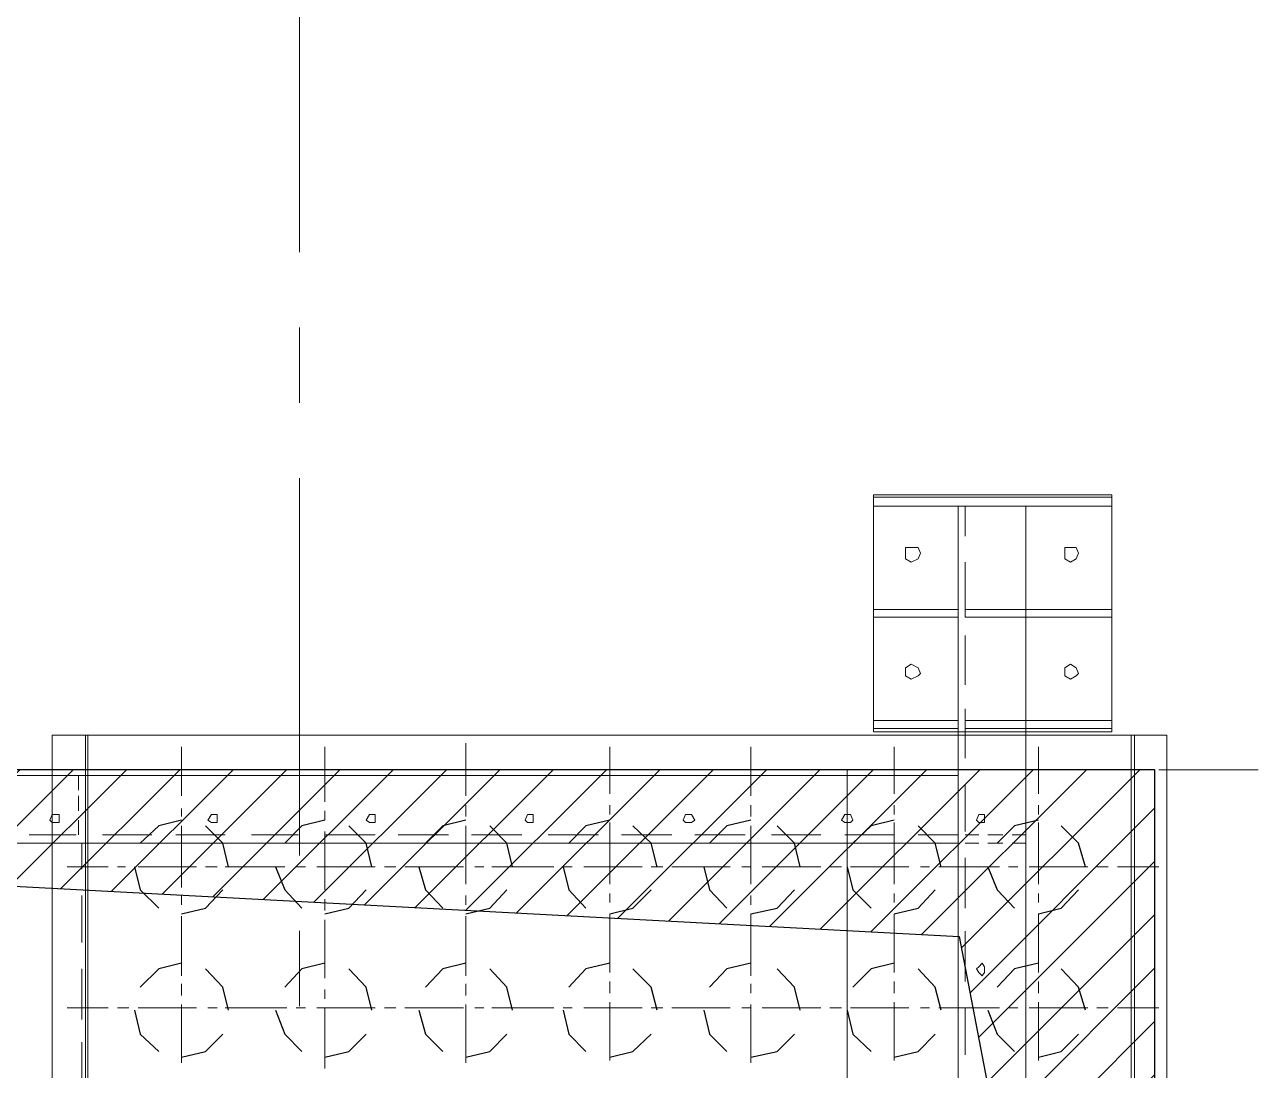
# Model space of a CAD drawing. Header units: millimetres. Extents: x 3220 to 226993, y 817 to 176024.
# Drawn here: x 31453 to 33011, y 122196 to 123516 of the extents above; entities that cross this region are included whole.
import ezdxf

# ---------------------------------------------------------------- set-up
doc = ezdxf.new("R2010")
doc.units = ezdxf.units.MM
doc.linetypes.add('AXES', pattern=[50.8, 31.75, -6.35, 6.35, -6.35])
doc.layers.add('Axe', color=1, linetype='AXES', lineweight=9)

# ---------------------------------------------------------------- blocks, each defined once
blk = doc.blocks.new("SYST7ME D'AXE")
at = {"layer": 'Axe', "ltscale": 15}
blk.add_line((6000, 18500), (6000, -6500), dxfattribs=at)
blk = doc.blocks.new('Level +8 m')
h = blk.add_hatch()
h.set_pattern_fill('ANSI31', color=256, scale=15)
h.set_pattern_definition([(45, (1480, 0), (-33.67596, 33.67596), [])])
h.paths.add_polyline_path([(7080, -9000), (6936.4, -9000), (7080, -9750)])
h.paths.add_polyline_path([(7080, -8250), (4480, -8250), (3000, -8256.4), (6833.1, -8460.7), (6936.4, -9000), (7080, -9000)])
h.paths.add_polyline_path([(4480, -8250), (2880, -8250), (3000, -8256.4)])
blk.add_lwpolyline([(2880, -9750), (7080, -9750), (7080, -8250), (2880, -8250)], close=True)
blk.add_lwpolyline([(2880, -8250), (6833.1, -8460.7), (7080, -9750)])
blk.add_blockref("SYST7ME D'AXE", (0, -18000))
blk = doc.blocks.new('ligne broyeur T')
at = {"color": 11, "linetype": 'Continuous', "lineweight": 9, "true_color": 0x00000b}
for points in [[(-752.2, 1582.6), (-752.2, 1708.4)], [(-752.2, 1393.1), (-752.2, 1518.9)], [(-752.2, 1207.9), (-752.2, 1329.4)], [(-752.2, 1189.1), (747.9, 1189.1)], [(-752.2, 1018.4), (-752.2, 1144.2)], [(-752.2, 830.3), (-752.2, 956.2)], [(-752.2, 645.2), (-752.2, 771)], [(-752.2, 455.7), (-752.2, 581.5)], [(-752.2, 270.5), (-752.2, 393.5)]]:
    blk.add_lwpolyline(points, dxfattribs=at)
at = {"color": 7, "linetype": 'Continuous', "lineweight": 15, "true_color": 0x000007}
for points in [[(795.6, 1592.7), (-795.6, 1592.7), (-795.6, 1592.7)], [(-795.6, 1592.7), (-795.6, 185.2), (-795.6, 185.2)], [(-800, 1329.4), (-800, 1414.8), (-800, 1414.8)], [(795.6, 185.2), (-795.6, 185.2), (-795.6, 185.2)]]:
    blk.add_lwpolyline(points, dxfattribs=at)
at = {"color": 1, "linetype": 'Continuous', "lineweight": 5, "true_color": 0x000001}
for points in [[(-629.3, 1530.5), (-629.3, 1582.6), (-629.3, 1582.6)], [(-451.3, 1530.5), (-451.3, 1582.6), (-451.3, 1582.6)], [(-629.3, 1504.4), (-629.3, 1518.9)], [(-451.3, 1504.4), (-451.3, 1518.9)], [(-629.3, 1419.1), (-629.3, 1492.9)], [(-451.3, 1419.1), (-451.3, 1492.9)], [(-721.8, 1430.7), (-781.2, 1430.7), (-781.2, 1430.7)], [(-695.8, 1430.7), (-707.4, 1430.7)], [(-607.6, 1430.7), (-685.7, 1430.7)], [(-584.4, 1430.7), (-596, 1430.7)], [(-496.2, 1430.7), (-570, 1430.7)], [(-470.1, 1430.7), (-484.6, 1430.7)], [(-384.8, 1430.7), (-458.6, 1430.7)], [(-629.3, 1393.1), (-629.3, 1404.6)], [(-451.3, 1393.1), (-451.3, 1404.6)], [(-629.3, 1304.8), (-629.3, 1381.5)], [(-451.3, 1304.8), (-451.3, 1381.5)], [(-629.3, 1281.7), (-629.3, 1293.2)], [(-451.3, 1281.7), (-451.3, 1293.2)], [(-629.3, 1193.4), (-629.3, 1267.2)], [(-451.3, 1193.4), (-451.3, 1267.2)], [(-721.8, 1248.4), (-781.2, 1248.4), (-781.2, 1248.4)], [(-695.8, 1248.4), (-707.4, 1248.4)], [(-607.6, 1248.4), (-685.7, 1248.4)], [(-584.4, 1248.4), (-596, 1248.4)], [(-496.2, 1248.4), (-570, 1248.4)], [(-470.1, 1248.4), (-484.6, 1248.4)], [(-384.8, 1248.4), (-458.6, 1248.4)], [(-629.3, 1167.4), (-629.3, 1181.9)], [(-451.3, 1167.4), (-451.3, 1181.9)], [(-629.3, 1082), (-629.3, 1155.8)], [(-451.3, 1082), (-451.3, 1155.8)], [(-719, 1067.6), (-781.2, 1067.6), (-781.2, 1067.6)], [(-692.9, 1067.6), (-707.4, 1067.6)], [(-607.6, 1067.6), (-681.3, 1067.6)], [(-629.3, 1056), (-629.3, 1067.6)], [(-581.5, 1067.6), (-593.1, 1067.6)], [(-491.8, 1067.6), (-570, 1067.6)], [(-470.1, 1067.6), (-481.7, 1067.6)], [(-381.9, 1067.6), (-455.7, 1067.6)], [(-451.3, 1056), (-451.3, 1067.6)], [(-629.3, 967.8), (-629.3, 1041.5)], [(-451.3, 967.8), (-451.3, 1041.5)], [(-629.3, 941.7), (-629.3, 956.2)], [(-451.3, 941.7), (-451.3, 956.2)], [(-629.3, 856.4), (-629.3, 930.2)], [(-451.3, 856.4), (-451.3, 930.2)], [(-721.8, 889.6), (-781.2, 889.6), (-781.2, 889.6)], [(-695.8, 889.6), (-707.4, 889.6)], [(-607.6, 889.6), (-685.7, 889.6)], [(-584.4, 889.6), (-596, 889.6)], [(-496.2, 889.6), (-570, 889.6)], [(-470.1, 889.6), (-484.6, 889.6)], [(-384.8, 889.6), (-458.6, 889.6)], [(-629.3, 830.3), (-629.3, 841.9)], [(-451.3, 830.3), (-451.3, 841.9)], [(-629.3, 740.6), (-629.3, 818.8)], [(-451.3, 740.6), (-451.3, 818.8)], [(-629.3, 719), (-629.3, 730.5)], [(-451.3, 719), (-451.3, 730.5)], [(-719, 707.4), (-785.5, 707.4), (-785.5, 707.4)], [(-692.9, 707.4), (-707.4, 707.4)], [(-607.6, 707.4), (-681.3, 707.4)], [(-629.3, 630.7), (-629.3, 704.5)], [(-581.5, 707.4), (-593.1, 707.4)], [(-491.8, 707.4), (-567.1, 707.4)], [(-467.2, 707.4), (-481.7, 707.4)], [(-381.9, 707.4), (-455.7, 707.4)], [(-451.3, 630.7), (-451.3, 704.5)], [(-629.3, 604.7), (-629.3, 619.1)], [(-451.3, 604.7), (-451.3, 619.1)], [(-629.3, 519.3), (-629.3, 593.1)], [(-451.3, 519.3), (-451.3, 593.1)], [(-711.7, 529.4), (-781.2, 529.4), (-781.2, 529.4)], [(-688.6, 529.4), (-700.1, 529.4)], [(-600.3, 529.4), (-674.1, 529.4)], [(-574.3, 529.4), (-588.8, 529.4)], [(-488.9, 529.4), (-562.7, 529.4)], [(-462.9, 529.4), (-474.5, 529.4)], [(-374.7, 529.4), (-451.3, 529.4)], [(-629.3, 493.3), (-629.3, 504.9)], [(-451.3, 493.3), (-451.3, 504.9)], [(-629.3, 403.6), (-629.3, 478.8)], [(-451.3, 403.6), (-451.3, 481.7)], [(-629.3, 379), (-629.3, 393.5)], [(-451.3, 381.9), (-451.3, 393.5)], [(-629.3, 293.7), (-629.3, 367.4)], [(-451.3, 293.7), (-451.3, 367.4)], [(-719, 348.6), (-781.2, 348.6), (-781.2, 348.6)], [(-692.9, 348.6), (-703, 348.6)], [(-603.2, 348.6), (-681.3, 348.6)], [(-581.5, 348.6), (-593.1, 348.6)], [(-491.8, 348.6), (-567.1, 348.6)], [(-467.2, 348.6), (-481.7, 348.6)], [(-381.9, 348.6), (-455.7, 348.6)], [(-451.3, 267.6), (-451.3, 282.1)], [(-629.3, 267.6), (-629.3, 277.7)], [(-629.3, 204), (-629.3, 256)], [(-451.3, 204), (-451.3, 256)]]:
    blk.add_lwpolyline(points, dxfattribs=at)
at = {"color": 7, "linetype": 'Continuous', "lineweight": 5, "true_color": 0x000007}
for points in [[(795.6, 1552.2), (-795.6, 1552.2)], [(795.6, 1547.8), (-795.6, 1547.8)], [(-752.2, 1547.8), (-752.2, 230)], [(-752.2, 1547.8), (-752.2, 230), (-752.2, 230)], [(-1084.9, 1329.4), (-1084.9, 1414.8)], [(1084.9, 1414.8), (-1084.9, 1414.8)], [(-669.8, 1414.8), (-669.8, 1397.4)], [(-659.6, 1414.8), (-659.6, 1397.4)], [(-669.8, 1385.8), (-669.8, 1367)], [(-659.6, 1385.8), (-659.6, 1367)], [(-669.8, 1355.4), (-669.8, 1338.1), (-669.8, 1338.1)], [(-659.6, 1355.4), (-659.6, 1338.1), (-659.6, 1338.1)], [(-1047.3, 1338.1), (-1084.9, 1338.1), (-1084.9, 1338.1)], [(1084.9, 1329.4), (-1084.9, 1329.4)], [(-951.8, 1338.1), (-1014.1, 1338.1)], [(-859.3, 1338.1), (-921.5, 1338.1)], [(-766.7, 1338.1), (-828.9, 1338.1)], [(-745, -2550.3), (-745, 1329.4)], [(-674.1, 1338.1), (-733.4, 1338.1)], [(-669.8, 1278.8), (-669.8, 1329.4), (-669.8, 1329.4)], [(-659.6, -2550.3), (-659.6, 1329.4)], [(-577.2, 1338.1), (-640.8, 1338.1)], [(-484.6, 1338.1), (-548.3, 1338.1)], [(-392, 1338.1), (-451.3, 1338.1)], [(-669.8, 1186.2), (-669.8, 1248.4)], [(-669.8, 1093.6), (-669.8, 1155.8)], [(-669.8, 996.7), (-669.8, 1060.3)], [(-669.8, 904.1), (-669.8, 967.8)], [(-669.8, 811.5), (-669.8, 875.2)], [(-669.8, 714.6), (-669.8, 778.3)], [(-669.8, 622), (-669.8, 685.7)], [(-669.8, 529.4), (-669.8, 593.1)], [(-669.8, 436.9), (-669.8, 496.2)], [(-669.8, 341.4), (-669.8, 403.6)], [(-669.8, 248.8), (-669.8, 311)], [(795.6, 230), (-795.6, 230)], [(795.6, 227.1), (-795.6, 227.1), (-795.6, 227.1)], [(-726.2, 230), (-745, 230), (-745, 230)], [(-726.2, 218.4), (-745, 218.4), (-745, 218.4)], [(-700.1, 230), (-719, 230)], [(-700.1, 218.4), (-719, 218.4)], [(-669.8, 230), (-688.6, 230)], [(-669.8, 218.4), (-688.6, 218.4)], [(659.6, 230), (-659.6, 230), (-659.6, 230)], [(-626.4, 222.8), (-659.6, 222.8), (-659.6, 222.8)], [(-533.8, 222.8), (-593.1, 222.8)], [(-436.9, 222.8), (-500.5, 222.8)], [(-344.3, 222.8), (-407.9, 222.8)], [(-669.8, 156.2), (-669.8, 215.5)]]:
    blk.add_lwpolyline(points, dxfattribs=at)
at = {"color": 7, "linetype": 'Continuous', "lineweight": 20, "true_color": 0x000007}
blk.add_lwpolyline([(-800, 1222.4), (-800, 1523.2), (-1099.4, 1523.2), (-1099.4, 1222.4)], close=True, dxfattribs=at)
at = {"color": 1, "linetype": 'Continuous', "lineweight": 5, "true_color": 0x000001}
for points in [[(-1084.9, 1222.4), (-1084.9, 1523.2), (-1096.5, 1523.2), (-1096.5, 1222.4)], [(-944.6, 1338.1), (-944.6, 1523.2), (-954.7, 1523.2), (-954.7, 1338.1)], [(-804.3, 1338.1), (-804.3, 1523.2), (-814.4, 1523.2), (-814.4, 1338.1)], [(-944.6, 1222.4), (-944.6, 1329.4), (-954.7, 1329.4), (-954.7, 1222.4)], [(-804.3, 1222.4), (-804.3, 1329.4), (-814.4, 1329.4), (-814.4, 1222.4)]]:
    blk.add_lwpolyline(points, close=True, dxfattribs=at)
at = {"color": 7, "linetype": 'Continuous', "lineweight": 15, "true_color": 0x000007}
for points in [[(-1025.6, 1463.9), (-1018.4, 1463.9), (-1014.1, 1471.2), (-1018.4, 1478.4), (-1025.6, 1481.3), (-1032.9, 1478.4), (-1032.9, 1463.9)], [(-873.7, 1463.9), (-870.8, 1463.9), (-866.5, 1471.2), (-870.8, 1478.4), (-873.7, 1481.3), (-881, 1478.4), (-885.3, 1471.2), (-881, 1463.9)], [(-688.6, 1352.6), (-685.7, 1355.4), (-685.7, 1362.7), (-695.8, 1362.7), (-695.8, 1355.4)], [(-500.5, 1352.6), (-496.2, 1355.4), (-491.8, 1359.8), (-496.2, 1362.7), (-503.4, 1362.7), (-507.7, 1359.8), (-503.4, 1355.4)], [(-1025.6, 1262.9), (-1018.4, 1262.9), (-1014.1, 1270.1), (-1018.4, 1278.8), (-1025.6, 1281.7), (-1032.9, 1278.8), (-1032.9, 1262.9)], [(-873.7, 1262.9), (-870.8, 1262.9), (-866.5, 1270.1), (-870.8, 1278.8), (-873.7, 1281.7), (-881, 1278.8), (-885.3, 1270.1), (-881, 1262.9)], [(-688.6, 1181.9), (-685.7, 1186.2), (-685.7, 1193.4), (-688.6, 1196.3), (-695.8, 1193.4), (-695.8, 1186.2)], [(-688.6, 982.2), (-685.7, 985.1), (-685.7, 992.4), (-688.6, 996.7), (-695.8, 992.4), (-695.8, 985.1)], [(-688.6, 782.6), (-685.7, 785.5), (-685.7, 792.7), (-695.8, 792.7), (-695.8, 785.5)], [(-688.6, 581.5), (-685.7, 585.9), (-685.7, 593.1), (-695.8, 593.1), (-695.8, 585.9)], [(-688.6, 381.9), (-685.7, 386.2), (-685.7, 393.5), (-695.8, 393.5), (-695.8, 386.2)], [(-688.6, 182.3), (-685.7, 185.2), (-685.7, 193.8), (-695.8, 193.8), (-695.8, 185.2)]]:
    blk.add_lwpolyline(points, close=True, dxfattribs=at)
at = {"color": 7, "linetype": 'Continuous', "lineweight": -2, "true_color": 0x000007}
for points in [[(-629.3, 1490), (-659.6, 1481.3), (-681.3, 1459.6)], [(-570, 1430.7), (-577.2, 1459.6), (-600.3, 1481.3)], [(-448.4, 1490), (-477.4, 1481.3), (-500.5, 1459.6)], [(-389.1, 1430.7), (-396.4, 1459.6), (-418.1, 1481.3)], [(-688.6, 1430.7), (-681.3, 1400.3), (-659.6, 1378.6)], [(-507.7, 1430.7), (-500.5, 1400.3), (-477.4, 1378.6)], [(-629.3, 1367), (-600.3, 1378.6), (-577.2, 1400.3)], [(-448.4, 1367), (-418.1, 1378.6), (-396.4, 1400.3)], [(-629.3, 1307.7), (-659.6, 1300.5), (-681.3, 1278.8)], [(-570, 1248.4), (-577.2, 1278.8), (-600.3, 1300.5)], [(-448.4, 1307.7), (-477.4, 1300.5), (-500.5, 1278.8)], [(-389.1, 1248.4), (-396.4, 1278.8), (-418.1, 1300.5)], [(-688.6, 1248.4), (-681.3, 1219.5), (-659.6, 1196.3)], [(-507.7, 1248.4), (-500.5, 1219.5), (-477.4, 1196.3)], [(-629.3, 1189.1), (-600.3, 1196.3), (-577.2, 1219.5)], [(-448.4, 1189.1), (-418.1, 1196.3), (-396.4, 1219.5)], [(-629.3, 1129.8), (-659.6, 1122.5), (-681.3, 1100.8)], [(-570, 1067.6), (-577.2, 1100.8), (-600.3, 1122.5)], [(-448.4, 1129.8), (-477.4, 1122.5), (-500.5, 1100.8)], [(-389.1, 1067.6), (-396.4, 1100.8), (-418.1, 1122.5)], [(-688.6, 1067.6), (-681.3, 1037.2), (-659.6, 1015.5)], [(-507.7, 1067.6), (-500.5, 1037.2), (-477.4, 1015.5)], [(-629.3, 1008.3), (-600.3, 1015.5), (-577.2, 1037.2)], [(-448.4, 1008.3), (-418.1, 1015.5), (-396.4, 1037.2)], [(-629.3, 949), (-659.6, 941.7), (-681.3, 918.6)], [(-570, 889.6), (-577.2, 918.6), (-600.3, 941.7)], [(-448.4, 949), (-477.4, 941.7), (-500.5, 918.6)], [(-389.1, 889.6), (-396.4, 918.6), (-418.1, 941.7)], [(-688.6, 889.6), (-681.3, 859.3), (-659.6, 837.6)], [(-507.7, 889.6), (-500.5, 859.3), (-477.4, 837.6)], [(-629.3, 830.3), (-600.3, 837.6), (-577.2, 859.3)], [(-448.4, 830.3), (-418.1, 837.6), (-396.4, 859.3)], [(-629.3, 766.7), (-659.6, 759.5), (-681.3, 737.8)], [(-448.4, 766.7), (-477.4, 759.5), (-500.5, 737.8)], [(-570, 707.4), (-577.2, 737.8), (-600.3, 759.5)], [(-389.1, 707.4), (-396.4, 737.8), (-418.1, 759.5)], [(-688.6, 707.4), (-681.3, 678.4), (-659.6, 656.7)], [(-507.7, 707.4), (-500.5, 678.4), (-477.4, 656.7)], [(-629.3, 648.1), (-600.3, 656.7), (-577.2, 678.4)], [(-448.4, 648.1), (-418.1, 656.7), (-396.4, 678.4)], [(-629.3, 588.8), (-659.6, 581.5), (-681.3, 559.8)], [(-570, 529.4), (-577.2, 559.8), (-600.3, 581.5)], [(-448.4, 588.8), (-477.4, 581.5), (-500.5, 559.8)], [(-389.1, 529.4), (-396.4, 559.8), (-418.1, 581.5)], [(-688.6, 529.4), (-681.3, 500.5), (-659.6, 478.8)], [(-507.7, 529.4), (-500.5, 500.5), (-477.4, 478.8)], [(-629.3, 467.2), (-600.3, 478.8), (-577.2, 500.5)], [(-448.4, 467.2), (-418.1, 478.8), (-396.4, 500.5)], [(-629.3, 407.9), (-659.6, 400.7), (-681.3, 379)], [(-448.4, 407.9), (-477.4, 400.7), (-500.5, 379)], [(-570, 348.6), (-577.2, 379), (-600.3, 400.7)], [(-389.1, 348.6), (-396.4, 379), (-418.1, 400.7)], [(-688.6, 348.6), (-681.3, 319.7), (-659.6, 296.5)], [(-507.7, 348.6), (-500.5, 319.7), (-477.4, 296.5)], [(-629.3, 289.3), (-600.3, 296.5), (-577.2, 319.7)], [(-448.4, 289.3), (-418.1, 296.5), (-396.4, 319.7)]]:
    blk.add_lwpolyline(points, dxfattribs=at)
at = {"color": 5, "linetype": 'Continuous', "lineweight": 5, "true_color": 0x000005}
blk.add_lwpolyline([(-752.2, 792.7), (-752.2, 797.1), (-752.2, 797.1)], dxfattribs=at)
blk = doc.blocks.new('ligne broyeur T 2')
at = {"color": 34}
blk.add_blockref('ligne broyeur T', (11.6, 610.5), dxfattribs=at)

msp = doc.modelspace()

# ---------------------------------------------------------------- block references
at = {"color": 2}
msp.add_blockref('Level +8 m', (25800, 130825.5), dxfattribs=at)
at = {"rotation": 270}
msp.add_blockref('ligne broyeur T 2', (30691.9, 121834.9), dxfattribs=at)

doc.saveas('drawing.dxf')
